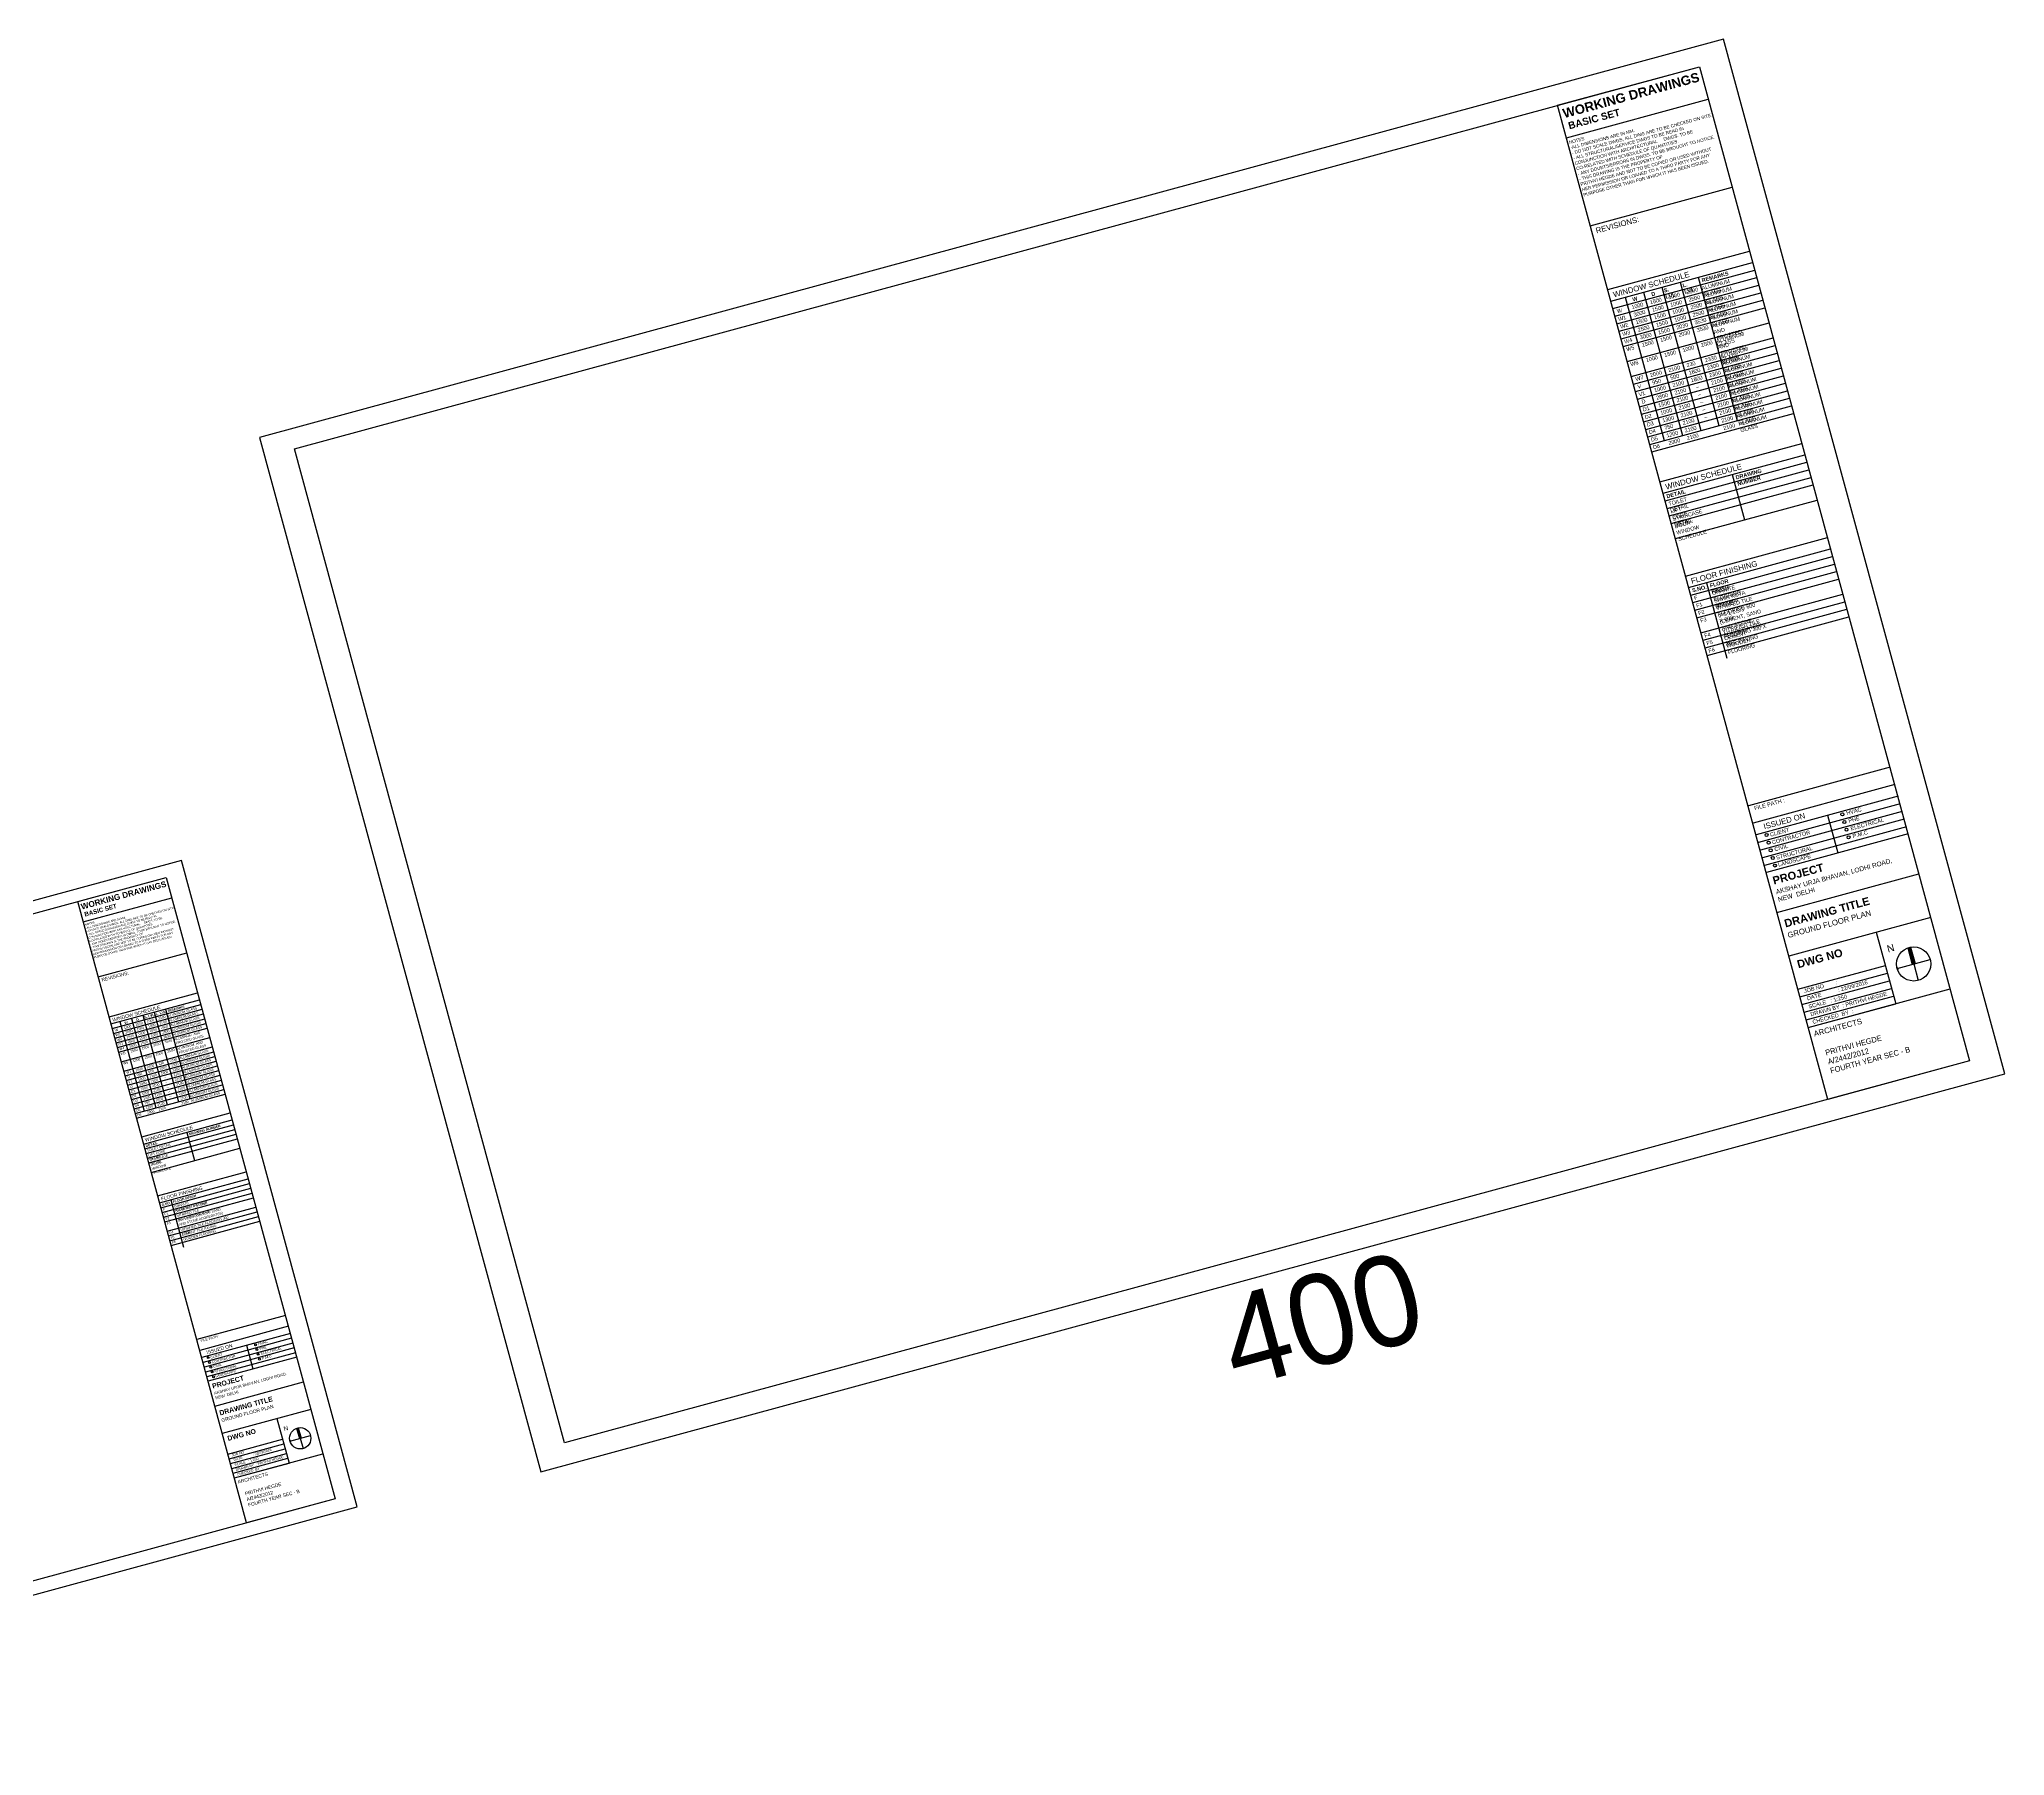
# Model space of a CAD drawing. Header units: millimetres. Extents: x -31731215 to 29997125, y -14487545 to 25622576.
# Drawn here: x 3770377 to 4206168, y -443389 to -62950 of the extents above; entities that cross this region are included whole.
import ezdxf

# ---------------------------------------------------------------- set-up
doc = ezdxf.new("R2010")
doc.units = ezdxf.units.MM
doc.header["$MEASUREMENT"] = 0
doc.layers.add('Text', color=11, linetype='Continuous', lineweight=9)
for name, color, linetype in [('Texty', 3, 'Continuous'), ('TIT INNER', 8, 'Continuous'), ('title', 6, 'Continuous')]:
    doc.layers.add(name, color=color, linetype=linetype)
doc.styles.add('GOP', font='arial.ttf')

msp = doc.modelspace()

# ---------------------------------------------------------------- hatches: boundary and pattern name
at = {"layer": 'title'}
h = msp.add_hatch(color=5, dxfattribs=at)
h.dxf.hatch_style = 1
h.paths.add_polyline_path([(4184689.168, -264358.72), (4185305.912, -264191.055), (4186292.68, -267820.789), (4185675.937, -267988.455)])
h = msp.add_hatch(color=5, dxfattribs=at)
h.dxf.hatch_style = 1
h.paths.add_polyline_path([(3827423.276, -370814.247), (3827808.741, -370709.456), (3828425.471, -372978.04), (3828040.006, -373082.831)])

# ---------------------------------------------------------------- linework, layer by layer
for points in [[(3826936.976, -153713.631), (4138475.898, -69019.652), (4198381.395, -289376.451), (3886842.473, -374070.429)], [(3603828.156, -301661.066), (3798539.982, -248727.33), (3835980.918, -386450.329), (3641269.092, -439384.065)]]:
    msp.add_lwpolyline(points, close=True)
at = {"layer": 'Defpoints'}
for points in [[(3881549.44, -380478.24), (4206167.611, -292228.578), (4143836.697, -62950.107), (3819218.525, -151199.769)], [(3881549.44, -380478.24), (4206167.611, -292228.578), (4143836.697, -62950.107), (3819218.525, -151199.769)], [(3637960.946, -443388.947), (3840847.303, -388232.908), (3801890.481, -244933.864), (3599004.124, -300089.903)]]:
    msp.add_lwpolyline(points, close=True, dxfattribs=at)
at = {"layer": 'Texty', "ltscale": 15}
msp.add_xline((2438720.775, -932523.411), (0.964976728288, 0.262335498671), dxfattribs=at)
at = {"layer": 'TIT INNER'}
for p, q in [((4150456.811, -236618.033), (4181898.923, -228070.281)), ((4151158.397, -239198.752), (4182600.509, -230651)), ((4151619.829, -240896.088), (4183061.941, -232348.336)), ((4152081.262, -242593.424), (4183523.373, -234045.672)), ((4166879.453, -234924.876), (4169142.807, -243250.412)), ((4152542.694, -244290.76), (4183984.806, -235743.007)), ((4153004.126, -245988.095), (4184446.238, -237440.343)), ((4160298.874, -273498.076), (4179703.568, -268222.778)), ((4160760.306, -275195.412), (4180165, -269920.114)), ((4161221.739, -276892.748), (4180626.433, -271617.449)), ((4161683.171, -278590.083), (4181087.865, -273314.785)), ((4162144.603, -280287.419), (4181549.297, -275012.121)), ((4162606.036, -281984.755), (4182010.73, -276709.457)), ((3806028.053, -353476.318), (3825679.373, -348133.972)), ((3806466.544, -355089.267), (3826117.864, -349746.922)), ((3806754.939, -356150.102), (3826406.259, -350807.757)), ((3807043.335, -357210.937), (3826694.654, -351868.592)), ((3807331.73, -358271.772), (3826983.049, -352929.427)), ((3816292.204, -352418.095), (3817706.8, -357621.555)), ((3807620.125, -359332.607), (3827271.445, -353990.261)), ((3812179.342, -376526.345), (3824307.276, -373229.283)), ((3812467.738, -377587.179), (3824595.671, -374290.118)), ((3812756.133, -378648.014), (3824884.066, -375350.953)), ((3813044.528, -379708.849), (3825172.462, -376411.788)), ((3813332.923, -380769.684), (3825460.857, -377472.623)), ((3813621.318, -381830.519), (3825749.252, -378533.458))]:
    msp.add_line(p, q, dxfattribs=at)
for centre, radius in [((4170169.312, -234741.195), 330.75), ((4153359.653, -239311.016), 330.75), ((4170630.744, -236438.531), 330.75), ((4171092.177, -238135.867), 330.75), ((4171553.609, -239833.203), 330.75), ((4171553.609, -239833.203), 330.75), ((4153821.085, -241008.352), 330.75), ((4154282.518, -242705.687), 330.75), ((4154743.95, -244403.023), 330.75), ((4154743.95, -244403.023), 330.75), ((4155205.382, -246100.359), 330.75), ((3818348.366, -352303.294), 206.719), ((3807842.329, -355159.432), 206.719), ((3808130.724, -356220.267), 206.719), ((3808419.119, -357281.102), 206.719), ((3818636.761, -353364.129), 206.719), ((3818925.156, -354424.964), 206.719), ((3819213.552, -355485.799), 206.719), ((3819213.552, -355485.799), 206.719), ((3808707.515, -358341.936), 206.719), ((3808707.515, -358341.936), 206.719), ((3808995.91, -359402.771), 206.719)]:
    msp.add_circle(centre, radius, dxfattribs=at)
at = {"layer": 'title', "color": 5}
for p, q in [((4108989.364, -84760.815), (4140431.475, -76213.063)), ((4114289.236, -104255.903), (4145731.348, -95708.151)), ((4118145.271, -118439.968), (4149587.383, -109892.216)), ((4118833.422, -120971.268), (4150275.534, -112423.515)), ((4119288.022, -122643.472), (4150730.134, -114095.72)), ((4119742.622, -124315.676), (4151184.734, -115767.924)), ((4120197.222, -125987.88), (4151639.334, -117440.128)), ((4134178.014, -116799.736), (4142815.417, -148571.617)), ((4138234.155, -115697.046), (4146871.557, -147468.928)), ((4120651.823, -127660.085), (4152093.934, -119112.332)), ((4121106.423, -129332.289), (4152548.534, -120784.537)), ((4122009.593, -120107.804), (4130646.995, -151879.685)), ((4126065.733, -119005.115), (4134703.136, -150776.996)), ((4130121.874, -117902.425), (4138759.276, -149674.307)), ((4121561.023, -131004.493), (4153003.134, -122456.741)), ((4122470.223, -134348.902), (4153912.335, -125801.15)), ((4123379.423, -137693.31), (4154821.535, -129145.558)), ((4123834.023, -139365.515), (4155276.135, -130817.762)), ((4124288.624, -141037.719), (4155730.735, -132489.967)), ((4124743.224, -142709.923), (4156185.335, -134162.171)), ((4125197.824, -144382.128), (4156639.935, -135834.375)), ((4125652.424, -146054.332), (4157094.535, -137506.58)), ((4126107.024, -147726.536), (4157549.136, -139178.784)), ((4126561.624, -149398.74), (4158003.736, -140850.988)), ((4126561.624, -149398.74), (4158003.736, -140850.988)), ((4127016.224, -151070.945), (4158458.336, -142523.193)), ((4127470.824, -152743.149), (4158912.936, -144195.397)), ((4127925.425, -154415.353), (4159367.536, -145867.601)), ((4129729.666, -161052.086), (4161171.777, -152504.333)), ((4130417.816, -163583.385), (4161859.928, -155035.633)), ((4130872.417, -165255.589), (4162314.528, -156707.837)), ((4131327.017, -166927.793), (4162769.128, -158380.041)), ((4131781.617, -168599.998), (4163223.728, -160052.246)), ((4145762.409, -159411.853), (4148490.009, -169445.079)), ((4132236.217, -170272.202), (4163678.329, -161724.45)), ((4133145.417, -173616.611), (4164587.529, -165068.858)), ((4135404.258, -181925.547), (4166846.37, -173377.795)), ((4136092.409, -184456.846), (4167534.521, -175909.094)), ((4136547.009, -186129.051), (4167989.121, -177581.299)), ((4137001.609, -187801.255), (4168443.721, -179253.503)), ((4137456.21, -189473.459), (4168898.321, -180925.707)), ((4137910.81, -191145.664), (4169352.921, -182597.911)), ((4138820.01, -194490.072), (4170262.122, -185942.32)), ((4140032.734, -183385.642), (4144578.735, -200107.685)), ((4139274.61, -196162.276), (4170716.722, -187614.524)), ((4139729.21, -197834.481), (4171171.322, -189286.729)), ((4140183.81, -199506.685), (4171625.922, -190958.933)), ((4149405.1, -232749.412), (4180847.212, -224201.66)), ((4153421.751, -247524.288), (4184863.862, -238976.536)), ((4155674.543, -256487.904), (4187116.654, -247940.151)), ((3780110.898, -258565.557), (3799762.218, -253223.212)), ((4158414.824, -266089.671), (4189856.936, -257541.919)), ((4177698.488, -260847.276), (4182010.73, -276709.457)), ((3783423.319, -270749.986), (3803074.638, -265407.641)), ((4184689.168, -264358.72), (4185675.937, -267988.455)), ((4185305.912, -264191.055), (4186292.68, -267820.789)), ((4182270.741, -268583.018), (4182438.407, -269199.762)), ((4182341.498, -268894.945), (4189627.118, -266914.299)), ((4186292.68, -267820.789), (4185675.937, -267988.455)), ((4185984.308, -267904.622), (4186974.631, -271547.432)), ((3785833.34, -279615.027), (3805484.66, -274272.682)), ((4162606.036, -281984.755), (4194048.147, -273437.003)), ((3786263.435, -281197.089), (3805914.754, -275854.744)), ((3786547.56, -282242.217), (3806198.88, -276899.872)), ((3786831.685, -283287.345), (3806483.005, -277944.999)), ((3795853.805, -278589.882), (3801252.181, -298447.308)), ((3798388.893, -277900.701), (3803787.269, -297758.127)), ((3787115.81, -284332.472), (3806767.13, -278990.127)), ((3787399.935, -285377.6), (3807051.255, -280035.255)), ((3787684.06, -286422.728), (3807335.38, -281080.383)), ((3787968.185, -287467.855), (3807619.505, -282125.51)), ((3788248.541, -280657.425), (3793646.918, -300514.85)), ((3790783.629, -279968.244), (3796182.006, -299825.669)), ((3793318.717, -279279.063), (3798717.094, -299136.489)), ((3788536.435, -289558.111), (3808187.755, -284215.766)), ((3789104.686, -291648.366), (3808756.005, -286306.021)), ((3789388.811, -292693.494), (3809040.13, -287351.149)), ((3789672.936, -293738.621), (3809324.255, -288396.276)), ((3789957.061, -294783.749), (3809608.381, -289441.404)), ((3790241.186, -295828.877), (3809892.506, -290486.532)), ((3790525.311, -296874.004), (3810176.631, -291531.659)), ((3790809.436, -297919.132), (3810460.756, -292576.787)), ((3791093.561, -298964.26), (3810744.881, -293621.915)), ((3791093.561, -298964.26), (3810744.881, -293621.915)), ((3791377.686, -300009.387), (3811029.006, -294667.042)), ((3791661.811, -301054.515), (3811313.131, -295712.17)), ((3791945.936, -302099.643), (3811597.256, -296757.298)), ((3793073.587, -306247.601), (3812724.907, -300905.255)), ((3793503.681, -307829.663), (3813155.001, -302487.317)), ((3793787.806, -308874.79), (3813439.126, -303532.445)), ((3794071.931, -309919.918), (3813723.251, -304577.573)), ((3794356.057, -310965.046), (3814007.376, -305622.7)), ((3794640.182, -312010.173), (3814291.501, -306667.828)), ((3795208.432, -314100.429), (3814859.751, -308758.084)), ((3803094.051, -305222.455), (3804798.802, -311493.221)), ((3796620.207, -319293.514), (3816271.527, -313951.169)), ((3797050.302, -320875.576), (3816701.621, -315533.231)), ((3797334.427, -321920.704), (3816985.747, -316578.359)), ((3797618.552, -322965.831), (3817269.872, -317623.486)), ((3797902.677, -324010.959), (3817553.997, -318668.614)), ((3798186.802, -325056.087), (3817838.122, -319713.742)), ((3798755.052, -327146.342), (3818406.372, -321803.997)), ((3799513.005, -320206.074), (3802354.255, -330657.35)), ((3799039.177, -328191.47), (3818690.497, -322849.125)), ((3799323.302, -329236.598), (3818974.622, -323894.252)), ((3799607.427, -330281.725), (3819258.747, -324939.38)), ((3805370.734, -351058.429), (3825022.053, -345716.084)), ((3807881.14, -360292.727), (3827532.46, -354950.382)), ((3809289.135, -365894.987), (3828940.455, -360552.642)), ((3811001.811, -371896.092), (3830653.131, -366553.747)), ((3823054.101, -368619.595), (3825749.252, -378533.458)), ((3825911.759, -373454.434), (3826016.55, -373839.898)), ((3825955.982, -373649.387), (3830509.495, -372411.484)), ((3827423.276, -370814.247), (3828040.006, -373082.831)), ((3827808.741, -370709.456), (3828425.471, -372978.04)), ((3828425.471, -372978.04), (3828040.006, -373082.831)), ((3828232.739, -373030.436), (3828851.69, -375307.192)), ((3813621.318, -381830.519), (3833272.638, -376488.174))]:
    msp.add_line(p, q, dxfattribs=at)
for points in [[(4198381.395, -289376.451), (4166939.283, -297924.203), (4107033.786, -77567.405), (4138475.898, -69019.652)], [(3835980.918, -386450.329), (3816329.598, -391792.674), (3778888.662, -254069.675), (3798539.982, -248727.33)]]:
    msp.add_lwpolyline(points, close=True, dxfattribs=at)
for centre, radius in [((4185984.308, -267904.622), 3775.024), ((3828232.739, -373030.436), 2359.39)]:
    msp.add_circle(centre, radius, dxfattribs=at)

# ---------------------------------------------------------------- texts
at = {"layer": 'Defpoints', "insert": (4030523.859, -342792.37), "char_height": 20000, "attachment_point": 1, "rotation": 15.20868762}
msp.add_mtext_dynamic_manual_height_columns('400', width=81143.77953, gutter_width=1000, heights=[0], dxfattribs=at)
at = {"layer": 'Text', "attachment_point": 1, "rotation": 15.20868762}
for s, width, insert, char_height in [('{\\fArial|b1|i0|c0|p34;L. LVL}', 2581.5, (4134645.632, -117120.436, -157.684), 866.44799), ('{\\fArial|b1|i0|c0|p34;REMARKS}', 2581.5, (4138888.897, -115966.875, -157.684), 866.44799), ('\\pt5198.7;ALUMINUM GLASS ', 8142.71062, (4138899.855, -117722.649, 157.684), 866.44799), ('1000', 2581.5, (4123338.442, -121953.125, 157.684), 866.448), ('{\\fArial|b1|i0|c0|p34;W}', 2581.5, (4123537.413, -120236.805, -157.684), 866.44799), ('1500', 2581.5, (4127394.582, -120850.435, 157.684), 866.448), ('{\\fArial|b1|i0|c0|p34;D}', 2581.5, (4127713.743, -119101.441, -157.684), 866.44799), ('1500', 2581.5, (4127849.182, -122522.64, 157.684), 866.448), ('{\\fArial|b1|i0|c0|p34;S. LVL}', 2581.5, (4130482.563, -118252.194, -157.684), 866.44799), ('1000', 2581.5, (4131450.723, -119747.746, 157.684), 866.448), ('1000', 2581.5, (4131905.323, -121419.95, 157.684), 866.448), ('2500', 2581.5, (4135506.863, -118645.056, 157.684), 866.448), ('2500', 2581.5, (4135961.463, -120317.261, 157.684), 866.448), ('2500', 2581.5, (4136416.064, -121989.465, 157.684), 866.448), ('\\pt5198.7;ALUMINUM GLASS ', 8142.71062, (4139354.455, -119394.853, 157.684), 866.44799), ('\\pt5198.7;ALUMINUM GLASS ', 8142.71062, (4139809.055, -121067.057, 157.684), 866.44799), ('\\pt5198.7;ALUMINUM GLASS ', 8142.71062, (4140263.656, -122739.261, 157.684), 866.44799), ('W', 2581.5, (4120103.664, -122832.521, 334.166), 866.448), ('W1', 2581.5, (4120347.849, -124561.928, 157.684), 866.448), ('W2', 2581.5, (4120802.449, -126234.132, 157.684), 866.448), ('3000', 2581.5, (4123793.042, -123625.329, 157.684), 866.448), ('1500', 2581.5, (4124247.642, -125297.533, 157.684), 866.448), ('2500', 2581.5, (4124702.242, -126969.738, 157.684), 866.448), ('1500', 2581.5, (4128303.782, -124194.844, 157.684), 866.448), ('1500', 2581.5, (4128758.383, -125867.048, 157.684), 866.448), ('1000', 2581.5, (4132359.923, -123092.154, 157.684), 866.448), ('1000', 2581.5, (4132814.523, -124764.359, 157.684), 866.448), ('2030', 2581.5, (4133269.123, -126436.563, 157.684), 866.448), ('2500', 2581.5, (4136870.664, -123661.669, 157.684), 866.448), ('3530', 2581.5, (4137325.264, -125333.874, 157.684), 866.448), ('3530', 2581.5, (4137779.864, -127006.078, 157.684), 866.448), ('\\pt5198.7;ALUMINUM GLASS ', 8142.71062, (4140718.256, -124411.466, 157.684), 866.44799), ('\\pt5198.7;ALUMINUM  AND\\P FROSTED GLASS ', 8142.71062, (4141172.856, -126083.67, 157.684), 866.44799), ('W3', 2581.5, (4121257.049, -127906.337, 157.684), 866.448), ('W4', 2581.5, (4121711.65, -129578.541, 157.684), 866.448), ('3000', 2581.5, (4125156.842, -128641.942, 157.684), 866.448), ('1500', 2581.5, (4125611.442, -130314.146, 157.684), 866.448), ('1500', 2581.5, (4129212.983, -127539.253, 157.684), 866.448), ('1500', 2581.5, (4129667.583, -129211.457, 157.684), 866.448), ('2030', 2581.5, (4133723.723, -128108.767, 157.684), 866.448), ('2500', 2581.5, (4138689.064, -130350.486, 157.684), 866.448), ('\\pt5198.7;ALUMINUM  AND\\P FROSTED GLASS ', 8142.71062, (4142082.056, -129428.079, 157.684), 866.44799), ('W5', 2581.5, (4122166.25, -131250.745, 157.684), 866.448), ('W6', 2581.5, (4123075.45, -134595.154, 157.684), 866.448), ('1000', 2581.5, (4126520.643, -133658.555, 157.684), 866.448), ('1500', 2581.5, (4130576.783, -132555.865, 157.684), 866.448), ('1000', 2581.5, (4134632.924, -131453.176, 157.684), 866.448), ('230', 2581.5, (4135542.124, -134797.584, 157.684), 866.448), ('2330', 2581.5, (4139598.264, -133694.895, 157.684), 866.448), ('2300', 2581.5, (4140052.865, -135367.099, 157.684), 866.448), ('\\pt5198.7;ALUMINUM GLASS ', 8142.71062, (4142991.256, -132772.487, 157.684), 866.44799), ('\\pt5198.7;ALUMINUM GLASS ', 8142.71062, (4143445.856, -134444.691, 157.684), 866.44799), ('\\pt5198.7;ALUMINUM GLASS ', 8142.71062, (4143900.457, -136116.896, 157.684), 866.44799), ('W7', 2581.5, (4124195.065, -137882.36, 334.166), 866.448), ('V', 2581.5, (4124649.665, -139554.564, 334.166), 866.448), ('2000', 2581.5, (4127429.843, -137002.963, 157.684), 866.448), ('950', 2581.5, (4127884.443, -138675.168, 157.684), 866.448), ('2100', 2581.5, (4131485.983, -135900.274, 157.684), 866.448), ('500', 2581.5, (4131940.584, -137572.478, 157.684), 866.448), ('2100', 2581.5, (4132395.184, -139244.683, 157.684), 866.448), ('1800', 2581.5, (4135996.724, -136469.789, 157.684), 866.448), ('1800', 2581.5, (4136451.324, -138141.993, 157.684), 866.448), ('2300', 2581.5, (4140507.465, -137039.304, 157.684), 866.448), ('2100', 2581.5, (4140962.065, -138711.508, 157.684), 866.448), ('\\pt5198.7;ALUMINUM GLASS ', 8142.71062, (4144355.057, -137789.1, 157.684), 866.44799), ('\\pt5198.7;ALUMINUM GLASS ', 8142.71062, (4144809.657, -139461.304, 157.684), 866.44799), ('V1', 2581.5, (4124893.85, -141283.971, 157.684), 866.448), ('D', 2581.5, (4125558.866, -142898.973, 334.166), 866.448), ('1000', 2581.5, (4128339.043, -140347.372, 157.684), 866.448), ('2800', 2581.5, (4128793.643, -142019.576, 157.684), 866.448), ('1500', 2581.5, (4129248.243, -143691.781, 157.684), 866.448), ('2100', 2581.5, (4132849.784, -140916.887, 157.684), 866.448), ('2100', 2581.5, (4133304.384, -142589.091, 157.684), 866.448), ('2100', 2581.5, (4133758.984, -144261.295, 157.684), 866.448), ('_', 2581.5, (4137466.037, -139133.178, -157.684), 866.448), ('_', 2581.5, (4137920.638, -140805.382, -157.684), 866.448), ('_', 2581.5, (4138375.238, -142477.586, -157.684), 866.448), ('2100', 2581.5, (4141416.665, -140383.712, 157.684), 866.448), ('2100', 2581.5, (4141871.265, -142055.916, 157.684), 866.448), ('2100', 2581.5, (4142325.865, -143728.121, 157.684), 866.448), ('\\pt5198.7;ALUMINUM GLASS ', 8142.71062, (4145264.257, -141133.509, 157.684), 866.44799), ('\\pt5198.7;ALUMINUM GLASS ', 8142.71062, (4145718.857, -142805.713, 157.684), 866.44799), ('\\pt5198.7;ALUMINUM GLASS ', 8142.71062, (4146173.457, -144477.917, 157.684), 866.44799), ('D1', 2581.5, (4125803.051, -144628.38, 157.684), 866.448), ('D2', 2581.5, (4126257.651, -146300.584, 157.684), 866.448), ('D3', 2581.5, (4126712.251, -147972.788, 157.684), 866.448), ('1000', 2581.5, (4129702.844, -145363.985, 157.684), 866.448), ('1300', 2581.5, (4130157.444, -147036.189, 157.684), 866.448), ('2100', 2581.5, (4134213.584, -145933.5, 157.684), 866.448), ('2100', 2581.5, (4134668.184, -147605.704, 157.684), 866.448), ('_', 2581.5, (4138829.838, -144149.791, -157.684), 866.448), ('_', 2581.5, (4139284.438, -145821.995, -157.684), 866.448), ('2100', 2581.5, (4142780.465, -145400.325, 157.684), 866.448), ('2100', 2581.5, (4143235.065, -147072.529, 157.684), 866.448), ('2100', 2581.5, (4143689.666, -148744.734, 157.684), 866.448), ('\\pt5198.7;ALUMINUM GLASS ', 8142.71062, (4146628.057, -146150.121, 157.684), 866.44799), ('\\pt5198.7;ALUMINUM GLASS ', 8142.71062, (4147082.657, -147822.326, 157.684), 866.44799), ('D4', 2581.5, (4127166.851, -149644.992, 157.684), 866.448), ('D5', 2581.5, (4127621.451, -151317.197, 157.684), 866.448), ('750', 2581.5, (4130612.044, -148708.393, 157.684), 866.448), ('1200', 2581.5, (4131066.644, -150380.598, 157.684), 866.448), ('2000', 2581.5, (4131521.244, -152052.802, 157.684), 866.448), ('2100', 2581.5, (4135122.784, -149277.908, 157.684), 866.448), ('2100', 2581.5, (4135577.385, -150950.113, 157.684), 866.448), ('D6', 2581.5, (4128076.051, -152989.401, 157.684), 866.448), ('{\\fArial|b1|i0|c0|p34;DRAWING NUMBER}', 7303.14159, (4146417.151, -159681.682, -157.684), 866.44799), ('{\\fArial|b1|i0|c0|p34;DETAIL}', 2581.5, (4131072.558, -163853.214, -157.684), 866.44799), ('TOILET DETAIL', 5361.54935, (4131527.159, -165525.418, -157.684), 866.44799), ('LIFT CORE DETAIL', 5361.54935, (4131981.759, -167197.623, -157.684), 866.44799), ('STAIRCASE DETAIL', 5361.54935, (4132436.359, -168869.827, -157.684), 866.44799), ('DOOR WINDOW SCHEDULE', 5361.54935, (4132890.959, -170542.031, -157.684), 866.44799), ('{\\fArial|b1|i0|c0|p34;FLOOR FINISH  }', 7303.14159, (4140687.476, -183655.472, -157.684), 866.44799), ('{\\fArial|b1|i0|c0|p34;S.NO.}', 7303.14159, (4136747.151, -184726.676, -157.684), 866.44799), ('F', 5361.54935, (4137201.751, -186398.88, -157.684), 866.448), ('GRANITE  FLOORING 600 X600 ', 7303.14159, (4141142.076, -185327.676, -157.684), 866.44799), ('SAWN KOTA STONE ', 7303.14159, (4141596.676, -186999.88, -157.684), 866.44799), ('VITRIFED TILE FLOORING 600 X 600', 8445.87397, (4142051.276, -188672.084, -157.684), 866.44799), ('F1', 5361.54935, (4137656.352, -188071.084, -157.684), 866.448), ('F2', 5361.54935, (4138110.952, -189743.289, -157.684), 866.448), ('F3 ', 5361.54935, (4138565.552, -191415.493, -157.684), 866.448), ('IPS 1:1.5:3 (CEMENT, SAND AND STONE AGGREGATES)', 10289.54212, (4142505.876, -190344.289, -157.684), 866.44799), ('VITRIFIED TILE FLOORING 300 X 300', 10617.91855, (4143415.077, -193688.697, -157.684), 866.44799), ('F4', 5361.54935, (4139474.752, -194759.901, -157.684), 866.448), ('F5', 5361.54935, (4139929.352, -196432.106, -157.684), 866.448), ('CEMENT TILE PAVING', 7303.14159, (4143869.677, -195360.902, -157.684), 866.44799), ('WOODEN FLOORING', 7303.14159, (4144324.277, -197033.106, -157.684), 866.44799), ('F6', 5361.54935, (4140383.952, -198104.31, -157.684), 866.448), ('{\\fArial|b1|i0|c0|p34;L. LVL}', 2581.5, (3796146.066, -278790.319, -98.553), 541.52999), ('{\\fArial|b1|i0|c0|p34;REMARKS}', 2581.5, (3798798.107, -278069.344, -98.553), 541.52999), ('\\pt3249.2;ALUMINUM GLASS ', 8142.71062, (3798804.955, -279166.702, 98.553), 541.52999), ('\\pt3249.2;ALUMINUM GLASS ', 8142.71062, (3799089.081, -280211.83, 98.553), 541.52999), ('W', 2581.5, (3787057.336, -282360.373, 208.854), 541.53), ('W1', 2581.5, (3787209.952, -283441.252, 98.553), 541.53), ('1000', 2581.5, (3789079.072, -281810.75, 98.553), 541.53), ('{\\fArial|b1|i0|c0|p34;W}', 2581.5, (3789203.429, -280738.05, -98.553), 541.52999), ('3000', 2581.5, (3789363.197, -282855.878, 98.553), 541.53), ('1500', 2581.5, (3791614.16, -281121.569, 98.553), 541.53), ('{\\fArial|b1|i0|c0|p34;D}', 2581.5, (3791813.636, -280028.447, -98.553), 541.52999), ('1500', 2581.5, (3791898.285, -282166.697, 98.553), 541.53), ('1500', 2581.5, (3792182.41, -283211.824, 98.553), 541.53), ('{\\fArial|b1|i0|c0|p34;S. LVL}', 2581.5, (3793544.148, -279497.669, -98.553), 541.52999), ('1000', 2581.5, (3794149.248, -280432.388, 98.553), 541.53), ('1000', 2581.5, (3794433.373, -281477.516, 98.553), 541.53), ('1000', 2581.5, (3794717.498, -282522.644, 98.553), 541.53), ('1000', 2581.5, (3795001.623, -283567.771, 98.553), 541.53), ('2500', 2581.5, (3796684.336, -279743.207, 98.553), 541.53), ('2500', 2581.5, (3796968.461, -280788.335, 98.553), 541.53), ('2500', 2581.5, (3797252.586, -281833.463, 98.553), 541.53), ('2500', 2581.5, (3797536.711, -282878.59, 98.553), 541.53), ('\\pt3249.2;ALUMINUM GLASS ', 8142.71062, (3799373.206, -281256.958, 98.553), 541.52999), ('\\pt3249.2;ALUMINUM GLASS ', 8142.71062, (3799657.331, -282302.085, 98.553), 541.52999), ('\\pt3249.2;ALUMINUM GLASS ', 8142.71062, (3799941.456, -283347.213, 98.553), 541.52999), ('\\pt3249.2;ALUMINUM  AND\\P FROSTED GLASS ', 8142.71062, (3800225.581, -284392.341, 98.553), 541.52999), ('W2', 2581.5, (3787494.077, -284486.38, 98.553), 541.53), ('W3', 2581.5, (3787778.202, -285531.508, 98.553), 541.53), ('W4', 2581.5, (3788062.327, -286576.635, 98.553), 541.53), ('W5', 2581.5, (3788346.452, -287621.763, 98.553), 541.53), ('1500', 2581.5, (3789647.322, -283901.005, 98.553), 541.53), ('2500', 2581.5, (3789931.447, -284946.133, 98.553), 541.53), ('3000', 2581.5, (3790215.572, -285991.261, 98.553), 541.53), ('1500', 2581.5, (3790499.697, -287036.388, 98.553), 541.53), ('1500', 2581.5, (3792466.535, -284256.952, 98.553), 541.53), ('1500', 2581.5, (3792750.66, -285302.08, 98.553), 541.53), ('1500', 2581.5, (3793034.785, -286347.208, 98.553), 541.53), ('2030', 2581.5, (3795285.748, -284612.899, 98.553), 541.53), ('2030', 2581.5, (3795569.873, -285658.027, 98.553), 541.53), ('1000', 2581.5, (3796138.123, -287748.282, 98.553), 541.53), ('3530', 2581.5, (3797820.836, -283923.718, 98.553), 541.53), ('3530', 2581.5, (3798104.961, -284968.846, 98.553), 541.53), ('2500', 2581.5, (3798673.211, -287059.101, 98.553), 541.53), ('\\pt3249.2;ALUMINUM  AND\\P FROSTED GLASS ', 8142.71062, (3800793.831, -286482.596, 98.553), 541.52999), ('\\pt3249.2;ALUMINUM GLASS ', 8142.71062, (3801362.081, -288572.851, 98.553), 541.52999), ('W6', 2581.5, (3788914.702, -289712.018, 98.553), 541.53), ('W7', 2581.5, (3789614.462, -291766.522, 208.854), 541.53), ('1000', 2581.5, (3791067.948, -289126.644, 98.553), 541.53), ('2000', 2581.5, (3791636.198, -291216.899, 98.553), 541.53), ('950', 2581.5, (3791920.323, -292262.027, 98.553), 541.53), ('1500', 2581.5, (3793603.035, -288437.463, 98.553), 541.53), ('2100', 2581.5, (3794171.286, -290527.718, 98.553), 541.53), ('500', 2581.5, (3794455.411, -291572.846, 98.553), 541.53), ('230', 2581.5, (3796706.373, -289838.537, 98.553), 541.53), ('1800', 2581.5, (3796990.499, -290883.665, 98.553), 541.53), ('1800', 2581.5, (3797274.624, -291928.793, 98.553), 541.53), ('2330', 2581.5, (3799241.461, -289149.356, 98.553), 541.53), ('2300', 2581.5, (3799525.586, -290194.484, 98.553), 541.53), ('2300', 2581.5, (3799809.711, -291239.612, 98.553), 541.53), ('2100', 2581.5, (3800093.837, -292284.739, 98.553), 541.53), ('\\pt3249.2;ALUMINUM GLASS ', 8142.71062, (3801646.206, -289617.979, 98.553), 541.52999), ('\\pt3249.2;ALUMINUM GLASS ', 8142.71062, (3801930.331, -290663.107, 98.553), 541.52999), ('\\pt3249.2;ALUMINUM GLASS ', 8142.71062, (3802214.456, -291708.234, 98.553), 541.52999), ('\\pt3249.2;ALUMINUM GLASS ', 8142.71062, (3802498.582, -292753.362, 98.553), 541.52999), ('V', 2581.5, (3789898.587, -292811.65, 208.854), 541.53), ('V1', 2581.5, (3790051.203, -293892.529, 98.553), 541.53), ('D', 2581.5, (3790466.837, -294901.905, 208.854), 541.53), ('D1', 2581.5, (3790619.453, -295982.784, 98.553), 541.53), ('1000', 2581.5, (3792204.448, -293307.154, 98.553), 541.53), ('2800', 2581.5, (3792488.573, -294352.282, 98.553), 541.53), ('1500', 2581.5, (3792772.698, -295397.41, 98.553), 541.53), ('1000', 2581.5, (3793056.823, -296442.538, 98.553), 541.53), ('2100', 2581.5, (3794739.536, -292617.974, 98.553), 541.53), ('2100', 2581.5, (3795023.661, -293663.101, 98.553), 541.53), ('2100', 2581.5, (3795307.786, -294708.229, 98.553), 541.53), ('2100', 2581.5, (3795591.911, -295753.357, 98.553), 541.53), ('_', 2581.5, (3797908.819, -292548.283, -98.553), 541.53), ('_', 2581.5, (3798192.945, -293593.411, -98.553), 541.53), ('_', 2581.5, (3798477.07, -294638.538, -98.553), 541.53), ('_', 2581.5, (3798761.195, -295683.666, -98.553), 541.53), ('2100', 2581.5, (3800377.962, -293329.867, 98.553), 541.53), ('2100', 2581.5, (3800662.087, -294374.995, 98.553), 541.53), ('2100', 2581.5, (3800946.212, -295420.123, 98.553), 541.53), ('2100', 2581.5, (3801230.337, -296465.25, 98.553), 541.53), ('\\pt3249.2;ALUMINUM GLASS ', 8142.71062, (3802782.707, -293798.49, 98.553), 541.52999), ('\\pt3249.2;ALUMINUM GLASS ', 8142.71062, (3803066.832, -294843.618, 98.553), 541.52999), ('\\pt3249.2;ALUMINUM GLASS ', 8142.71062, (3803350.957, -295888.745, 98.553), 541.52999), ('\\pt3249.2;ALUMINUM GLASS ', 8142.71062, (3803635.082, -296933.873, 98.553), 541.52999), ('\\pt3249.2;ALUMINUM GLASS ', 8142.71062, (3803919.207, -297979.001, 98.553), 541.52999), ('D2', 2581.5, (3790903.578, -297027.912, 98.553), 541.53), ('D3', 2581.5, (3791187.703, -298073.04, 98.553), 541.53), ('D4', 2581.5, (3791471.828, -299118.167, 98.553), 541.53), ('D5', 2581.5, (3791755.953, -300163.295, 98.553), 541.53), ('1300', 2581.5, (3793340.948, -297487.665, 98.553), 541.53), ('750', 2581.5, (3793625.073, -298532.793, 98.553), 541.53), ('1200', 2581.5, (3793909.198, -299577.921, 98.553), 541.53), ('2000', 2581.5, (3794193.324, -300623.048, 98.553), 541.53), ('2100', 2581.5, (3795876.036, -296798.484, 98.553), 541.53), ('2100', 2581.5, (3796160.161, -297843.612, 98.553), 541.53), ('2100', 2581.5, (3796444.286, -298888.74, 98.553), 541.53), ('2100', 2581.5, (3796728.411, -299933.867, 98.553), 541.53), ('_', 2581.5, (3799045.32, -296728.794, -98.553), 541.53), ('2100', 2581.5, (3801514.462, -297510.378, 98.553), 541.53), ('2100', 2581.5, (3801798.587, -298555.506, 98.553), 541.53), ('D6', 2581.5, (3792040.078, -301208.423, 98.553), 541.53), ('{\\fArial|b1|i0|c0|p34;DRAWING NUMBER}', 7303.14159, (3803503.265, -305391.098, -98.553), 541.52999), ('{\\fArial|b1|i0|c0|p34;DETAIL}', 2581.5, (3793912.895, -307998.306, -98.553), 541.52999), ('TOILET DETAIL', 5361.54935, (3794197.02, -309043.433, -98.553), 541.52999), ('LIFT CORE DETAIL', 5361.54935, (3794481.145, -310088.561, -98.553), 541.52999), ('STAIRCASE DETAIL', 5361.54935, (3794765.27, -311133.689, -98.553), 541.52999), ('DOOR WINDOW SCHEDULE', 5361.54935, (3795049.395, -312178.817, -98.553), 541.52999), ('{\\fArial|b1|i0|c0|p34;S.NO.}', 7303.14159, (3797459.516, -321044.219, -98.553), 541.52999), ('F', 5361.54935, (3797743.641, -322089.347, -98.553), 541.53), ('{\\fArial|b1|i0|c0|p34;FLOOR FINISH  }', 7303.14159, (3799922.218, -320374.717, -98.553), 541.52999), ('GRANITE  FLOORING 600 X600 ', 7303.14159, (3800206.343, -321419.844, -98.553), 541.52999), ('SAWN KOTA STONE ', 7303.14159, (3800490.468, -322464.972, -98.553), 541.52999), ('VITRIFED TILE FLOORING 600 X 600', 8445.87397, (3800774.594, -323510.1, -98.553), 541.52999), ('IPS 1:1.5:3 (CEMENT, SAND AND STONE AGGREGATES)', 10289.54212, (3801058.719, -324555.227, -98.553), 541.52999), ('F1', 5361.54935, (3798027.766, -323134.475, -98.553), 541.53), ('F2', 5361.54935, (3798311.891, -324179.602, -98.553), 541.53), ('F3 ', 5361.54935, (3798596.016, -325224.73, -98.553), 541.53), ('VITRIFIED TILE FLOORING 300 X 300', 10617.91855, (3801626.969, -326645.483, -98.553), 541.52999), ('CEMENT TILE PAVING', 7303.14159, (3801911.094, -327690.611, -98.553), 541.52999), ('F4', 5361.54935, (3799164.266, -327314.985, -98.553), 541.53), ('F5', 5361.54935, (3799448.391, -328360.113, -98.553), 541.53), ('F6', 5361.54935, (3799732.516, -329405.241, -98.553), 541.53), ('WOODEN FLOORING', 7303.14159, (3802195.219, -328735.738, -98.553), 541.52999)]:
    msp.add_mtext_dynamic_manual_height_columns(s, width=width, gutter_width=1, heights=[0], dxfattribs=dict(at, insert=insert, char_height=char_height))
at = {"layer": 'title', "color": 1, "attachment_point": 1, "rotation": 15.20868762}
for s, insert, char_height, width in [('{\\fArial|b1|i0|c0|p34;\\C7;WORKING DRAWINGS}', (4107959.21, -78435.507), 2077.16461, 48086.27818), ('{\\fArial|b1|i0|c0|p34;BASIC SET }', (4109222.483, -81384.371), 1583.04565, 48086.27818), ('{\\fArial|b0|i0|c0|p34;FILE PATH : }', (4150529.617, -232977.793), 886.50557, 41403.57407), ('{\\fArial|b0|i0|c0|p34;HVAC}', (4170950.909, -234070.27), 886.50557, 41403.57407), ('{\\fArial|b0|i0|c0|p34;PHE}', (4171412.341, -235767.606), 886.50557, 41403.57407), ('{\\fArial|b0|i0|c0|p34;CLIENT}', (4154005.421, -238842.255), 886.50557, 41403.57407), ('{\\fArial|b0|i0|c0|p34;CONTRACTOR}', (4154466.853, -240539.591), 886.50557, 41403.57407), ('{\\fArial|b0|i0|c0|p34;ELECTRICAL}', (4171873.773, -237464.942), 886.50557, 41403.57407), ('{\\fArial|b0|i0|c0|p34;P.M.C}', (4172335.206, -239162.277), 886.50557, 41403.57407), ('{\\fArial|b0|i0|c0|p34;CIVIL}', (4155003.332, -242090.961), 886.50557, 41403.57407), ('{\\fArial|b0|i0|c0|p34;STRUCTURAL}', (4155389.718, -243934.263), 886.50557, 41403.57407), ('{\\fArial|b0|i0|c0|p34;LANDSCAPE}', (4155809.331, -245477.728), 886.50557, 41403.57407), ('{\\fArial|b1|i0|c0|p34;\\C7;PROJECT\\C1;\\P\\fArial|b0|i0|c0|p34;\\H0.59046x;AKSHAY URJA BHAVAN, LODHI ROAD, \\PNEW  DELHI}', (4154536.116, -248618.714), 1758.93962, 34190.49863), ('{\\fArial|b1|i0|c0|p34;\\C7;WORKING DRAWINGS}', (3779467.052, -254612.239), 1298.22788, 30053.92386), ('{\\fArial|b1|i0|c0|p34;BASIC SET }', (3780256.598, -256455.279), 989.40353, 30053.92386), ('{\\fArial|b1|i0|c0|p34;\\C7;DRAWING TITLE\\C1;\\P\\fArial|b0|i0|c0|p34;\\H0.704x;GROUND FLOOR PLAN}', (4157110.8, -258130.196), 1758.93962, 39764.30862), ('{\\fArial|b1|i0|c0|p34;\\C7;DWG NO}', (4159950.692, -267169.648), 1758.93962, 30658.26601), ('{\\fArial|b0|i0|c238|p34;N}', (4179894.814, -263839.064), 1597.81893, 41403.57407), ('JOB NO        : ', (4161544.708, -273491.021), 886.50557, 41403.57407), ('{\\fArial|b0|i0|c238|p34;DATE^I^I: }22/09/2016', (4162215.835, -275131.35), 886.50557, 41403.57407), ('{\\fArial|b0|i0|c238|p34;DRAWN BY  : }PRITHVI HEGDE', (4162988.173, -278652.796), 886.50557, 41403.57407), ('\\pt11525;SCALE   : 1:250', (4162576.276, -276941.993), 886.50557, 41403.57407), ('CHECKED {\\fArial|b0|i0|c238|p34; BY  : }', (4163449.605, -280350.131), 886.50557, 41403.57407), ('{\\H0.704x;PRITHVI HEGDE\\PA/2442/2012\\PFOURTH YEAR SEC - B}', (4166253.246, -287010.436), 1758.93962, 30658.26601), ('{\\fArial|b0|i0|c0|p34;FILE PATH : }', (3806073.557, -351201.167), 554.06598, 25877.23379), ('{\\fArial|b0|i0|c0|p34;HVAC}', (3818836.864, -351883.966), 554.06598, 25877.23379), ('{\\fArial|b0|i0|c0|p34;PHE}', (3819125.259, -352944.801), 554.06598, 25877.23379), ('{\\fArial|b0|i0|c0|p34;ELECTRICAL}', (3819413.654, -354005.636), 554.06598, 25877.23379), ('{\\fArial|b0|i0|c0|p34;CLIENT}', (3808245.934, -354866.456), 554.06598, 25877.23379), ('{\\fArial|b0|i0|c0|p34;CONTRACTOR}', (3808534.329, -355927.291), 554.06598, 25877.23379), ('{\\fArial|b0|i0|c0|p34;CIVIL}', (3808869.628, -356896.898), 554.06598, 25877.23379), ('{\\fArial|b0|i0|c0|p34;STRUCTURAL}', (3809111.12, -358048.961), 554.06598, 25877.23379), ('{\\fArial|b0|i0|c0|p34;P.M.C}', (3819702.05, -355066.47), 554.06598, 25877.23379), ('{\\fArial|b1|i0|c0|p34;\\C7;PROJECT\\C1;\\P\\fArial|b0|i0|c0|p34;\\H0.59046x;AKSHAY URJA BHAVAN, LODHI ROAD, \\PNEW  DELHI}', (3808577.618, -360976.743), 1099.33726, 21369.06165), ('{\\fArial|b0|i0|c0|p34;LANDSCAPE}', (3809373.378, -359013.627), 554.06598, 25877.23379), ('{\\fArial|b1|i0|c0|p34;\\C7;DRAWING TITLE\\C1;\\P\\fArial|b0|i0|c0|p34;\\H0.704x;GROUND FLOOR PLAN}', (3810186.796, -366921.419), 1099.33726, 24852.69289), ('{\\fArial|b0|i0|c238|p34;N}', (3824426.805, -370489.462), 998.63683, 25877.23379), ('{\\fArial|b1|i0|c0|p34;\\C7;DWG NO}', (3811961.728, -372571.077), 1099.33726, 19161.41626), ('JOB NO        : ', (3812957.988, -376521.935), 554.06598, 25877.23379), ('{\\fArial|b0|i0|c238|p34;DATE^I^I: }22/09/2016', (3813377.443, -377547.141), 554.06598, 25877.23379), ('\\pt7202.9;SCALE   : 1:250', (3813602.718, -378678.793), 554.06598, 25877.23379), ('{\\fArial|b0|i0|c238|p34;DRAWN BY  : }PRITHVI HEGDE', (3813860.154, -379748.044), 554.06598, 25877.23379), ('CHECKED {\\fArial|b0|i0|c238|p34; BY  : }', (3814148.549, -380808.879), 554.06598, 25877.23379), ('{\\H0.704x;PRITHVI HEGDE\\PA/2442/2012\\PFOURTH YEAR SEC - B}', (3815900.825, -384971.569), 1099.33726, 19161.41626)]:
    msp.add_mtext(s, dxfattribs=dict(at, insert=insert, char_height=char_height, width=width))
at = {"layer": 'title', "color": 5, "attachment_point": 1, "rotation": 15.20868762, "style": 'GOP'}
for insert, char_height, width in [((4109490.351, -85470.936), 723.38842, 32113.50849), ((3780424.015, -259009.382), 452.117763, 20070.94281)]:
    msp.add_mtext('NOTES\\P-ALL DIMENSIONS ARE IN MM.\\P- DO NOT SCALE DWGS, ALL DIMS ARE TO BE CHECKED ON SITE\\P- ALL STRUCTURAL/SERVICE DWGS TO BE READ IN CONJUNCTION WITH ARCHITECTURAL     DWGS, TO BE CO-RELATED WITH SCHEDULE OF QUANTITIES.\\P- ANY DOUBTS/ERRORS IN DWGS. TO BE BROUGHT TO NOTICE.\\P- THIS DRAWING IS THE PROPERTY OF \\PPRITHVI HEGDE AND NOT TO BE COPIED OR USED WITHOUT HER PERMISSION OR LOANED TO A THIRD PARTY FOR ANY PURPOSE OTHER THAN FOR WHICH IT HAS BEEN ISSUED.', dxfattribs=dict(at, insert=insert, char_height=char_height, width=width))
at = {"layer": 'title', "color": 7, "attachment_point": 1, "rotation": 15.20868762, "style": 'GOP'}
for s, insert, char_height, width in [('{\\fArial|b0|i0|c0|p34;\\C7;REVISIONS:}', (4115356.368, -104791.01), 1238.29349, 41403.57407), ('WINDOW SCHEDULE', (4119212.403, -118975.075), 1238.29349, 41403.57407), ('WINDOW SCHEDULE', (4130796.797, -161587.193), 1238.29349, 41403.57407), ('FLOOR FINISHING', (4136471.39, -182460.654), 1238.29349, 41403.57407), ('{\\fArial|b0|i0|c0|p34;\\C7;REVISIONS:}', (3784090.276, -271084.428), 773.93343, 25877.23379), ('WINDOW SCHEDULE', (3786500.298, -279949.469), 773.93343, 25877.23379), ('{\\fArial|b0|i0|c0|p34;ARCHITECTS}', (4163668.424, -282821.706), 1238.29349, 41403.57407), ('WINDOW SCHEDULE', (3793740.544, -306582.042), 773.93343, 25877.23379), ('FLOOR FINISHING', (3797287.165, -319627.956), 773.93343, 25877.23379), ('{\\fArial|b0|i0|c0|p34;ARCHITECTS}', (3814285.311, -382353.613), 773.93343, 25877.23379)]:
    msp.add_mtext(s, dxfattribs=dict(at, insert=insert, char_height=char_height, width=width))
at = {"layer": 'title', "color": 1, "attachment_point": 1, "rotation": 15.20868762, "style": 'GOP'}
for insert, char_height, width in [((4152546.247, -236866.465), 1238.29349, 41403.57407), ((3807333.95, -353631.588), 773.93343, 25877.23379)]:
    msp.add_mtext('{\\fArial|b0|i0|c0|p34;\\C7;ISSUED ON }', dxfattribs=dict(at, insert=insert, char_height=char_height, width=width))

doc.saveas('drawing.dxf')
